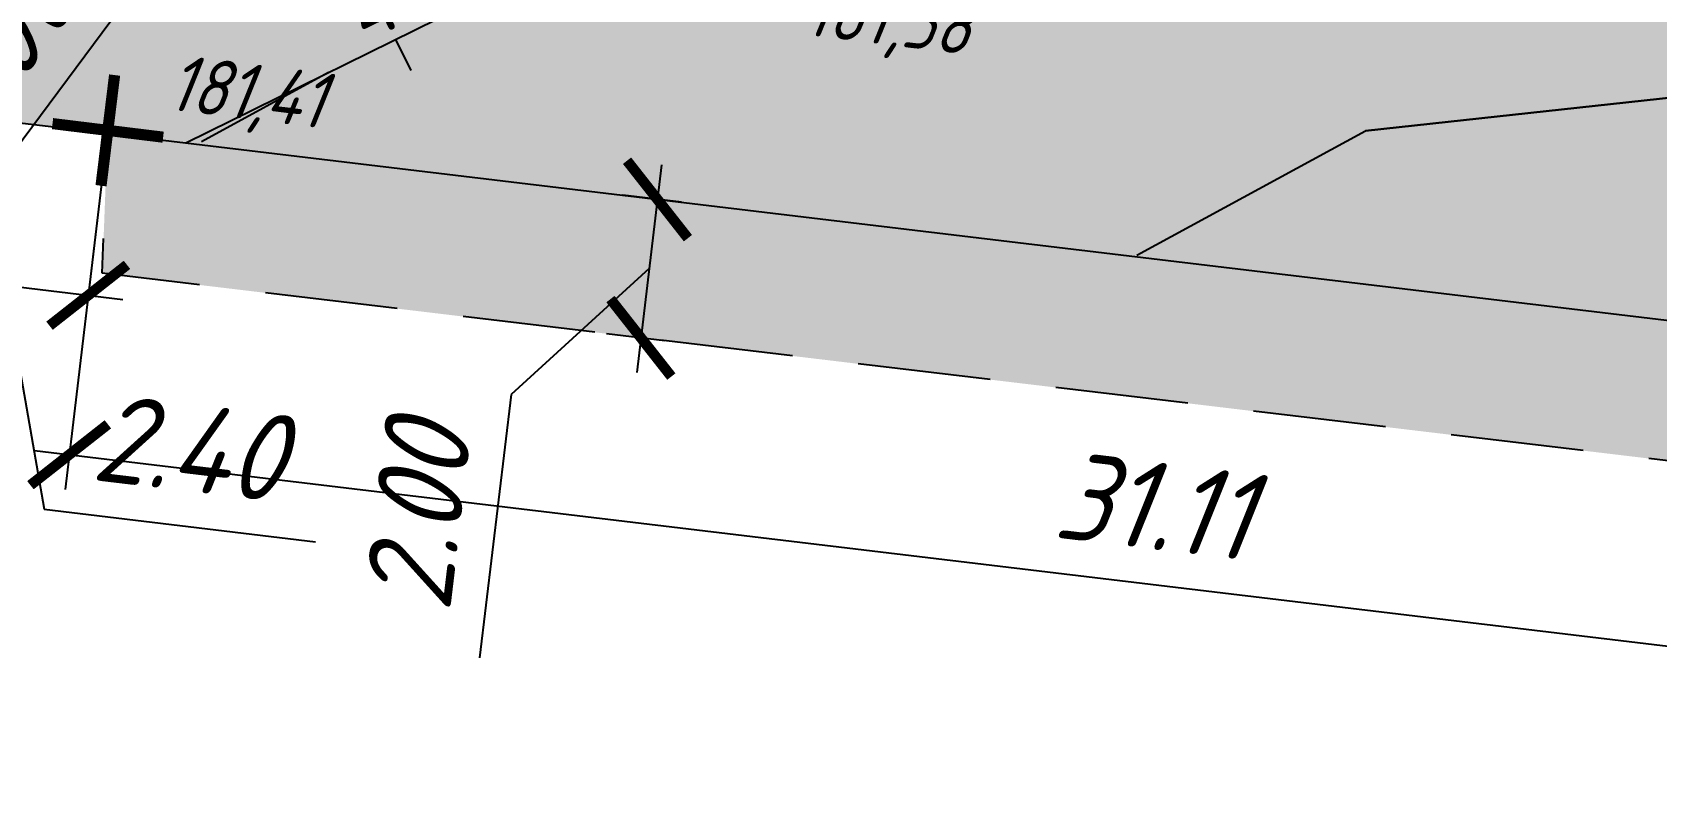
# Model space of a CAD drawing. Extents: x 8646 to 18206, y -17605 to -192.
# Drawn here: x 9180.32 to 9203.63, y -8813.71 to -8802.96 of the extents above; entities that cross this region are included whole.
import ezdxf
from ezdxf.enums import TextEntityAlignment as Align

# ---------------------------------------------------------------- set-up
doc = ezdxf.new("R2010")
doc.units = 0
doc.linetypes.add('ШТРИХОВАЯ2', pattern=[9.524999999999999, 6.35, -3.175])
doc.layers.get('0').update_dxf_attribs({"linetype": 'CONTINUOUS'})
doc.layers.get('DEFPOINTS').update_dxf_attribs({"linetype": 'CONTINUOUS'})
for name, color, linetype in [('_ГП_ВЕРТИКАЛКА', 1, 'CONTINUOUS'), ('ДВ_ГП_П_БОРТ_БР100_30_15', 140, 'CONTINUOUS'), ('ДВ_ГП_П_ГАЗОН_РУЛОННЫЙ', 9, 'CONTINUOUS'), ('ДВ_ГП_П_ГРАНИЦА_РАБОТ', 230, 'ШТРИХОВАЯ2'), ('ДВ_ГП_П_ОФР_РАЗМЕРЫ_ОСН', 242, 'CONTINUOUS'), ('ДВ_ПП_ДО_ТИП2_РЕМОНТ_ПОКРЫ', 31, 'CONTINUOUS'), ('ДВ_ПП_ДО_ТИП5_ЗАМЕНА_ПОКРЫ', 41, 'CONTINUOUS')]:
    doc.layers.add(name, color=color, linetype=linetype)
doc.styles.add('SMPLX_1_0', font='simplex8.shx', dxfattribs={"width": 0.8, "oblique": 15})
doc.styles.add('СПДС', font='isocpeur.ttf', dxfattribs={"width": 0.9, "oblique": 15})
doc.styles.add('ТВЕРЬУНИВЕРСАЛПРОЕКТ', font='isocpeur.ttf')
doc.dimstyles.new('ДЕЛОВОЙ_ВЕКТОР', dxfattribs={"dimtxt": 1.25, "dimasz": 1, "dimexe": 0.5, "dimexo": 0, "dimgap": 0.5, "dimtad": 1, "dimzin": 1, "dimtxsty": 'СПДС', "dimblk": 'ARCHTICK', "dimcen": 0, "dimdle": 0.5, "dimclrd": 256, "dimclre": 256, "dimclrt": 256, "dimazin": 3, "dimtfac": 1, "dimtmove": 0, "dimatfit": 3, "dimtolj": 1, "dimtzin": 9})
doc.dimstyles.new('ДЕЛОВОЙ_ВЕКТОР$4', dxfattribs={"dimtxt": 1.25, "dimasz": 1, "dimexe": 0.5, "dimexo": 0, "dimgap": 0.5, "dimtad": 1, "dimzin": 1, "dimtxsty": 'СПДС', "dimblk1": 'ARCHTICK', "dimsah": 1, "dimcen": 0, "dimdle": 0.5, "dimclrd": 256, "dimclre": 256, "dimclrt": 256, "dimazin": 3, "dimtfac": 1, "dimtmove": 0, "dimatfit": 3, "dimtolj": 1, "dimtzin": 9})

# ---------------------------------------------------------------- blocks, each defined once
blk = doc.blocks.new('_ARCHTICK')
at = {"color": 0, "linetype": 'BYBLOCK', "const_width": 0.15}
blk.add_lwpolyline([(-0.5, -0.5), (0.5, 0.5)], dxfattribs=at)
blk = doc.blocks.new('*D674')
at = {"layer": 'DEFPOINTS', "color": 0}
for p in [(9183.555627643165, -8799.949759381798), (9182.959102214429, -8800.752353558742)]:
    blk.add_point(p, dxfattribs=at)
at = {"layer": 'ДВ_ГП_П_ОФР_РАЗМЕРЫ_ОСН'}
for p in [(9183.555627643165, -8799.949759381798), (9179.09067269407, -8805.95712582392)]:
    blk.add_line(p, (9182.959102214429, -8800.752353558742), dxfattribs=at)
at = {"layer": 'ДВ_ГП_П_ОФР_РАЗМЕРЫ_ОСН', "rotation": 53.37854698206729}
blk.add_blockref('_ARCHTICK', (9182.959102214429, -8800.752353558742), dxfattribs=at)
at = {"layer": 'ДВ_ГП_П_ОФР_РАЗМЕРЫ_ОСН', "insert": (9179.525443576447, -8803.486242760946), "char_height": 1.25, "attachment_point": 5, "rotation": 53.378546982067284, "style": 'СПДС'}
blk.add_mtext('\\A1;R1.00', dxfattribs=at)
blk = doc.blocks.new('M_POINT_04')
at = {"color": 0, "const_width": 0.2}
for points in [[(0, 1), (0, -1)], [(-1, 0), (1, 0)]]:
    blk.add_lwpolyline(points, dxfattribs=at)
at = {"color": 0, "linetype": 'BYBLOCK'}
blk.add_point((0, 0), dxfattribs=at)
at = {"color": 0, "linetype": 'BYBLOCK', "style": 'SMPLX_1_0', "oblique": 15, "width": 0.8}
for tag, p in [('NORTH', (0.9999999999999999, 3.5)), ('EAST', (1, 2)), ('ELEVATION', (1, 0.4999999999999999)), ('DESCRIPTION', (1, -1))]:
    blk.add_attdef(tag, p, '', height=1, dxfattribs=at)
for tag, p in [('Z', (-0.9999999999999998, 2)), ('NUMBER', (-0.9999999999999999, 0.5000000000000001)), ('CODE1', (-1, -0.9999999999999999)), ('CODE2', (-1, -2.5)), ('CODE3', (-0.9999999999999998, -4))]:
    blk.add_attdef(tag, text='', height=1, dxfattribs=at).set_placement(p, align=Align.RIGHT)
blk = doc.blocks.new('*U684')
at = {"color": 0, "linetype": 'CONTINUOUS'}
blk.add_lwpolyline([(0, 0), (0.4162539275694954, 0.2770066204677598)], dxfattribs=at)
at = {"color": 0, "linetype": 'CONTINUOUS', "style": 'ТВЕРЬУНИВЕРСАЛПРОЕКТ', "flags": 4}
blk.add_attdef('ГОРИЗОНТАЛЬ', (0.1121774511884177, -0.430393223429204), '', height=0.8999999999999995, rotation=123.642776133255, dxfattribs=at)
blk = doc.blocks.new('*D709')
at = {"layer": 'DEFPOINTS', "color": 0}
for p in [(9189.63348857824, -8805.397586928668), (9189.053016760336, -8807.342560526957), (9189.395711414605, -8807.38359014968)]:
    blk.add_point(p, dxfattribs=at)
at = {"layer": 'ДВ_ГП_П_ОФР_РАЗМЕРЫ_ОСН'}
for p, q in [((9189.350232666726, -8804.860102840905), (9188.993578017578, -8807.839014991998)), ((9189.63348857824, -8805.397586928668), (9188.794339458927, -8805.297118563187)), ((9189.171905342151, -8806.349558916452), (9187.189008316202, -8808.154084248603)), ((9189.395711414605, -8807.38359014968), (9188.556562295294, -8807.2831217842)), ((9187.189008316202, -8808.154084248603), (9186.736092646232, -8811.937004213105))]:
    blk.add_line(p, q, dxfattribs=at)
for p, rotation in [((9189.290793923969, -8805.356557305946), 83.17267648286408), ((9189.053016760336, -8807.342560526957), 263.1726764828641)]:
    blk.add_blockref('_ARCHTICK', p, dxfattribs=dict(at, rotation=rotation))
at = {"layer": 'ДВ_ГП_П_ОФР_РАЗМЕРЫ_ОСН', "insert": (9185.845527934873, -8809.911807059647), "char_height": 1.25, "attachment_point": 5, "rotation": 83.17267648286403, "style": 'СПДС'}
blk.add_mtext('\\A1;2.00', dxfattribs=at)
blk = doc.blocks.new('*D749')
at = {"layer": 'DEFPOINTS', "color": 0}
for p in [(9179.016242812493, -8804.126333405959), (9181.397260591039, -8804.411424031663), (9181.11940249474, -8806.732037224638)]:
    blk.add_point(p, dxfattribs=at)
at = {"layer": 'ДВ_ГП_П_ОФР_РАЗМЕРЫ_ОСН'}
for p, q in [((9179.016242812493, -8804.126333405959), (9178.678941911236, -8806.943400577606)), ((9181.397260591039, -8804.411424031663), (9181.05995968978, -8807.228491203308)), ((9178.241930737524, -8806.387503793976), (9181.615856473412, -8806.791480029595)), ((9179.92889360547, -8806.589491911785), (9180.488227284488, -8809.803784537778)), ((9180.488227284488, -8809.803784537778), (9184.382845688117, -8810.270105792315))]:
    blk.add_line(p, q, dxfattribs=at)
for p, rotation in [((9178.738384716195, -8806.446946598935), 173.1722076643644), ((9181.11940249474, -8806.732037224638), 353.1722076643644)]:
    blk.add_blockref('_ARCHTICK', p, dxfattribs=dict(at, rotation=rotation))
at = {"layer": 'ДВ_ГП_П_ОФР_РАЗМЕРЫ_ОСН', "insert": (9182.569282797458, -8808.919923713036), "char_height": 1.25, "attachment_point": 5, "rotation": 353.1722076643644, "style": 'СПДС'}
blk.add_mtext('\\A1;2.40', dxfattribs=at)
blk = doc.blocks.new('*D750')
at = {"layer": 'DEFPOINTS', "color": 0}
for p in [(9181.397260591039, -8804.411424031687), (9212.287000000139, -8808.110000000652), (9211.735071177995, -8812.719595053308)]:
    blk.add_point(p, dxfattribs=at)
at = {"layer": 'ДВ_ГП_П_ОФР_РАЗМЕРЫ_ОСН'}
for p, q in [((9181.397260591039, -8804.411424031687), (9180.785888963926, -8809.51747306301)), ((9212.287000000139, -8808.110000000652), (9211.675628373026, -8813.216049031977)), ((9180.348877790224, -8808.961576279373), (9212.231525156665, -8812.779037858276))]:
    blk.add_line(p, q, dxfattribs=at)
for p, rotation in [((9180.845331768895, -8809.02101908434), 173.1722076632288), ((9211.735071177995, -8812.719595053308), 353.1722076632288)]:
    blk.add_blockref('_ARCHTICK', p, dxfattribs=dict(at, rotation=rotation))
at = {"layer": 'ДВ_ГП_П_ОФР_РАЗМЕРЫ_ОСН', "insert": (9196.423947784622, -8809.753285616816), "char_height": 1.25, "attachment_point": 5, "rotation": 353.1722076632288, "style": 'СПДС'}
blk.add_mtext('\\A1;31.11', dxfattribs=at)

msp = doc.modelspace()

# ---------------------------------------------------------------- hatches: boundary and pattern name
at = {"layer": 'ДВ_ГП_П_ГАЗОН_РУЛОННЫЙ'}
h = msp.add_hatch(color=256, dxfattribs=at)
h.dxf.hatch_style = 1
edge = h.paths.add_edge_path()
edge.add_arc((-116300.3808593974, 919442.4536245302), 936604.3449646322, 277.68368648986274, 277.6842830747062, ccw=False)
edge.add_line((8927.387862699677, -8752.410047701514), (8924.665748643634, -8757.034159042374))
edge.add_arc((8927.251050617871, -8758.556070243112), 3.000000000154401, 149.5156009076617, 162.3199063845557)
edge.add_line((8924.392749454062, -8757.644964070434), (8925.954885322488, -8765.073787978028))
edge.add_line((8925.954885322488, -8765.073787978028), (8927.19582026329, -8770.516707172967))
edge.add_line((8927.19582026329, -8770.516707172967), (8927.526226148568, -8770.47472422155))
edge.add_line((8927.526226148568, -8770.47472422155), (8928.516085729116, -8770.348947930843))
edge.add_line((8928.516085729116, -8770.348947930843), (8941.885651642086, -8767.571764256465))
edge.add_line((8941.885651642086, -8767.571764256465), (8941.732982341226, -8767.051640312438))
edge.add_line((8941.732982341226, -8767.051640312438), (8937.05256406503, -8751.106079549878))
h = msp.add_hatch(color=256, dxfattribs=at)
h.dxf.hatch_style = 1
h.paths.add_polyline_path([(9181.397260591037, -8804.411424031663), (9181.32038217626, -8806.416759451029), (9212.717302795061, -8810.175802061103), (9212.287, -8808.11)])
at = {"layer": 'ДВ_ПП_ДО_ТИП2_РЕМОНТ_ПОКРЫ'}
h = msp.add_hatch(color=256, dxfattribs=at)
h.dxf.hatch_style = 1
edge = h.paths.add_edge_path()
edge.add_line((9202.720970000304, -8797.601349986266), (9202.099502777219, -8794.68427258216))
edge.add_line((9202.099502777219, -8794.68427258216), (9197.138273142711, -8795.804685234421))
edge.add_arc((9191.138447369109, -8795.85040925883), 5.999999999999338, -14.781806766110094, 0.4366364964807872, ccw=False)
edge.add_arc((9191.138447369121, -8795.85040925883), 5.999999999987334, 329.8439699211655, 345.2181932338588, ccw=False)
edge.add_arc((9191.138447369114, -8795.85040925884), 5.999999999988771, 262.9421466249227, 329.8439699212755, ccw=False)
edge.add_line((9190.401218449524, -8801.804944800759), (9183.432756156568, -8800.942181972117))
edge.add_arc((9183.555627643167, -8799.949759381792), 1.000000000003323, 191.6845010653374, 262.94214662490725, ccw=False)
edge.add_line((9182.576350012898, -8800.152281782677), (9181.43568360476, -8794.419505550568))
edge.add_line((9181.43568360476, -8794.419505550568), (9166.146518641564, -8796.125025413943))
edge.add_line((9166.146518641564, -8796.125025413943), (9166.72198011107, -8798.873226755932))
edge.add_line((9166.72198011107, -8798.873226755932), (9167.799108147306, -8802.783252321431))
edge.add_line((9167.799108147306, -8802.783252321431), (9170.258453853536, -8803.077721523856))
edge.add_line((9170.258453853536, -8803.077721523856), (9179.016242812491, -8804.12633340596))
edge.add_line((9179.016242812491, -8804.12633340596), (9181.397260591037, -8804.411424031663))
edge.add_line((9181.397260591037, -8804.411424031663), (9212.251124351911, -8808.105704437383))
edge.add_line((9212.251124351911, -8808.105704437383), (9209.779139988404, -8796.070239997558))
edge.add_line((9209.779139988404, -8796.070239997558), (9202.720970000304, -8797.601349986266))
at = {"layer": 'ДВ_ПП_ДО_ТИП5_ЗАМЕНА_ПОКРЫ'}
h = msp.add_hatch(color=256, dxfattribs=at)
h.dxf.hatch_style = 1
edge = h.paths.add_edge_path()
edge.add_line((9016.488677068974, -8742.62169371712), (9018.87191848438, -8742.119585177556))
edge.add_line((9018.87191848438, -8742.119585177556), (9025.970231954674, -8740.62852697525))
edge.add_line((9025.970231954674, -8740.62852697525), (9038.494256545851, -8737.998499535552))
edge.add_line((9038.494256545851, -8737.998499535552), (9038.617009716145, -8738.582876864042))
edge.add_line((9038.617009716145, -8738.582876864042), (9041.443374492923, -8737.989176150753))
edge.add_line((9041.443374492923, -8737.989176150753), (9041.245549083302, -8737.008906922772))
edge.add_line((9041.245549083302, -8737.008906922772), (9039.390080124438, -8737.398663140164))
edge.add_line((9039.390080124438, -8737.398663140164), (9039.267177129383, -8736.813572557632))
edge.add_line((9039.267177129383, -8736.813572557632), (9024.786018250017, -8739.855456800924))
edge.add_line((9024.786018250017, -8739.855456800924), (9024.908921262195, -8740.440547379858))
edge.add_line((9024.908921262195, -8740.440547379858), (9019.764999999948, -8741.507999999874))
edge.add_line((9019.764999999948, -8741.507999999874), (9019.644355874754, -8740.935504578305))
edge.add_line((9019.644355874754, -8740.935504578305), (9004.994097018292, -8744.012909481975))
edge.add_line((9004.994097018292, -8744.012909481975), (9005.11699999995, -8744.597999999874))
edge.add_line((9005.11699999995, -8744.597999999874), (9000.037660206865, -8745.653058290227))
edge.add_line((9000.037660206865, -8745.653058290227), (8999.917150934183, -8745.079363167457))
edge.add_line((8999.917150934183, -8745.079363167457), (8985.32570491648, -8748.14441370879))
edge.add_line((8985.32570491648, -8748.14441370879), (8985.457899990794, -8748.77374001269))
edge.add_line((8985.457899990794, -8748.77374001269), (8980.35999999995, -8749.788999999873))
edge.add_line((8980.35999999995, -8749.788999999873), (8980.238989571515, -8749.212919114438))
edge.add_line((8980.238989571515, -8749.212919114438), (8965.700962709181, -8752.266748892976))
edge.add_line((8965.700962709181, -8752.266748892976), (8965.82599999995, -8752.861999999877))
edge.add_line((8965.82599999995, -8752.861999999877), (8960.71037679863, -8753.948707527688))
edge.add_line((8960.71037679863, -8753.948707527688), (8960.581521774906, -8753.342128726952))
edge.add_line((8960.581521774906, -8753.342128726952), (8941.082064058302, -8757.438146946497))
edge.add_line((8941.082064058302, -8757.438146946497), (8940.374671051495, -8754.076108523423))
edge.add_line((8940.374671051495, -8754.076108523423), (8941.92842406614, -8753.749730129948))
edge.add_line((8941.92842406614, -8753.749730129948), (8941.254022931418, -8750.539183878107))
edge.add_arc((-116300.3809021083, 919442.4538186744), 936604.3451627444, 277.6842830757075, 277.68454242455965, ccw=False)
edge.add_line((8937.052564065814, -8751.106079550183), (8941.732982341175, -8767.051640312311))
edge.add_line((8941.732982341175, -8767.051640312311), (8941.885651642086, -8767.571764256465))
edge.add_line((8941.885651642086, -8767.571764256465), (8943.359095209436, -8767.26569422794))
edge.add_line((8943.359095209436, -8767.26569422794), (8943.229202285907, -8766.823166363394))
edge.add_line((8943.229202285907, -8766.823166363394), (8940.792265022788, -8758.520846161158))
edge.add_line((8940.792265022788, -8758.520846161158), (8959.810670175179, -8754.525876366279))
edge.add_line((8959.810670175179, -8754.525876366279), (8966.885176431932, -8753.039819329953))
edge.add_line((8966.885176431932, -8753.039819329953), (8979.465919224114, -8750.397133185561))
edge.add_line((8979.465919224114, -8750.397133185561), (8986.509918659076, -8748.91748413748))
edge.add_line((8986.509918659076, -8748.91748413748), (8999.144080497892, -8746.263576873022))
edge.add_line((8999.144080497892, -8746.263576873022), (9006.178310745261, -8744.785979903449))
edge.add_line((9006.178310745261, -8744.785979903449), (9013.83050409704, -8743.178574961632))
edge.add_line((9013.83050409704, -8743.178574961632), (9015.664307982664, -8751.20456041233))
edge.add_line((9015.664307982664, -8751.20456041233), (9015.894013442068, -8752.209909288167))
edge.add_line((9015.894013442068, -8752.209909288167), (9018.532761445676, -8751.650297290349))
edge.add_line((9018.532761445676, -8751.650297290349), (9018.31585259381, -8750.692223319855))
edge.add_line((9018.31585259381, -8750.692223319855), (9016.488677068974, -8742.62169371712))

# ---------------------------------------------------------------- linework, layer by layer
at = {"layer": '_ГП_ВЕРТИКАЛКА'}
for p, q in [((9182.520595422267, -8804.545926273853), (9188.540019670416, -8801.573325843261)), ((9199.454225567859, -8804.369655483837), (9211.241703680378, -8803.091730733975)), ((9208.035444444562, -8803.439333333346), (9199.454225567859, -8804.369655483837)), ((9184.566547546803, -8803.53556416684), (9182.743200013145, -8804.528113056615)), ((9196.172200007266, -8806.156243485437), (9199.454225567859, -8804.369655483837))]:
    msp.add_line(p, q, dxfattribs=at)
at = {"layer": 'ДВ_ГП_П_БОРТ_БР100_30_15'}
msp.add_lwpolyline([(9181.397260591037, -8804.411424031663), (9212.287, -8808.11)], dxfattribs=at)
at = {"layer": 'ДВ_ГП_П_ГРАНИЦА_РАБОТ', "ltscale": 0.3, "flags": 128}
msp.add_lwpolyline([(9268.820214064319, -8923.046645439708), (9267.965836163576, -8923.816975350448), (9267.420382793665, -8921.33893121128), (9266.54810823545, -8921.530931470415), (9265.888, -8918.532), (9259.233680593934, -8919.996884111344), (9258.508695364239, -8916.701347773676), (9256.56100208735, -8917.129820917806), (9256.221006943642, -8915.584318577177), (9255.049000012343, -8915.841999997287), (9255.59092077395, -8918.306274361403), (9253.372509994813, -8918.776970000305), (9253.899051723696, -8921.170449700003), (9239.57507788324, -8924.32158128605), (9238.89317464728, -8921.221881175825), (9236.71035723288, -8921.70207935853), (9236.447661121056, -8920.507952171067), (9235.373349986266, -8920.744289986877), (9235.795481475125, -8922.663155879583), (9233.70292709128, -8923.123497116001), (9234.22539497055, -8925.498458357495), (9220.027501663259, -8928.621853755303), (9219.506340006716, -8926.252830011903), (9219.281000000807, -8924.725000005468), (9218.192772637107, -8924.885502914518), (9218.429383373516, -8926.48974977874), (9214.158257637257, -8927.429354930266), (9214.679419293803, -8929.798378704185), (9200.298834767127, -8932.961964343132), (9199.805056987492, -8930.717418460472), (9194.49431, -8931.88573), (9194.988087783611, -8934.130275900714), (9180.793086062196, -8937.253035157322), (9179.381550005106, -8931.454569996244), (9178.219779473253, -8931.755051698356), (9178.865692129277, -8934.076984282967), (9176.655430010162, -8934.563220006976), (9176.908922082745, -8935.715508697127), (9174.936568681906, -8936.149406872768), (9175.438494733708, -8938.430992026255), (9161.05332057177, -8941.595587334275), (9159.977, -8936.703), (9158.807660878325, -8936.973894985807), (9159.298609088411, -8939.06552723777), (9157.16, -8939.536), (9157.258806931937, -8939.985142682008), (9155.223, -8940.433), (9155.73608844264, -8942.76532557146), (9141.513471877193, -8945.894159825435), (9140.998, -8943.551), (9135.688793585658, -8944.718972622068), (9136.204265449995, -8947.062132450332), (9121.790950026782, -8950.23291857979), (9121.280689992982, -8947.913449995423), (9116.077, -8949.105), (9116.5774418775, -8951.379838557084), (9111.6721396527, -8952.458956297494), (9111.435, -8951.381), (9107.935, -8952.035), (9108.196473205673, -8953.223568281031), (9102.1982616657, -8954.54311526841), (9100.703289991625, -8947.361079991406), (9099.5271109653, -8947.598993682668), (9100.112057617634, -8950.6451674491), (9098.089999972992, -8951.090000005943), (9098.479966581512, -8952.862655564837), (9096.398170049133, -8953.320630115666), (9096.92243172446, -8955.70374545835), (9082.623669240395, -8958.849331003754), (9081.318780036507, -8952.861545947886), (9080.145749076815, -8953.114527146216), (9080.76458386314, -8955.98395921502), (9078.649999999854, -8956.440000000033), (9078.817323587757, -8957.200596179084), (9076.752180532058, -8957.654907135573), (9077.273849787896, -8960.02623810541), (9068.882519710221, -8961.872247312971), (9068.622469985046, -8960.690149998474), (9067.425850181164, -8960.9503801681), (9067.683683660825, -8962.135979241071), (9062.978414947136, -8963.17109164324), (9062.19767464217, -8959.622111758781), (9060.125037324138, -8960.078071352274), (9059.331736167485, -8957.239641163365), (9058.239950067184, -8957.506819988006), (9059.223307931761, -8961.525164067507), (9057.108335703604, -8961.990436933507), (9057.627050635561, -8964.348338657715), (9043.388991048914, -8967.480570181135), (9042.141541026094, -8961.810086720705), (9041.165924985504, -8962.012860011597), (9041.475596805287, -8964.549369680237), (9039.359, -8965.015), (9039.534977355266, -8965.814933286538), (9037.477333899657, -8966.267594372517), (9038.004750205999, -8968.665049653617), (9023.714687246314, -8971.80872145757), (9022.55517884958, -8966.839422320661), (9021.453404660682, -8967.114926569), (9021.934719263487, -8969.30281887155), (9019.439750861544, -8969.85168718889), (9016.357903301261, -8954.630782183427), (9014.737564488938, -8946.627122928756), (9019.970875130928, -8945.689605806785), (9019.385500000504, -8941.979145724967), (9018.45006609933, -8942.146110056374), (9017.28206236461, -8936.35609154265), (9012.819643158795, -8937.153088633975), (9012.45170666257, -8935.334719657221), (9021.634105566656, -8933.323784876273), (9020.57244059624, -8928.02867920583), (9020.572440596086, -8928.028679205061), (9021.527866789515, -8927.83711692458), (9021.905200040625, -8929.719084871791), (9023.357000000002, -8929.428), (9022.979666748895, -8927.546032052796), (9038.785366735026, -8924.377000310988), (9039.12, -8926.046), (9040.574, -8925.717), (9040.246562142165, -8924.083887754148), (9050.261, -8922.076000000001), (9047.419391235064, -8907.19306326398), (9048.314628053988, -8907.022146692727), (9047.911960130834, -8905.10665668122), (9047.02674258648, -8905.292744161701), (9046.598560014649, -8904.991280007325), (9044.910724564088, -8905.346091147772), (9040.568, -8884.611), (9019.85972914246, -8885.226254371706), (9019.856388427384, -8885.113850162172), (9019.597, -8883.873), (9018.439162836487, -8884.11503531592), (9017.987, -8881.952), (9014.995891002765, -8882.577264099236), (9015.70744225898, -8885.981149540698), (9012.637417554246, -8886.622910245063), (9011.117, -8878.844000000001), (9009.69591984369, -8878.994094243477), (9009.247389996033, -8879.041500015259), (9009.667, -8881.463), (9005.898119985435, -8887.402860024711), (9005.68245001025, -8888.528160026228), (9005.929, -8892.651), (9009.376318427763, -8909.47165974505), (9007.306540286543, -8909.9205213938), (9001.936831958534, -8911.089234120212), (9003.562939290241, -8918.143061011011), (8996.214396633828, -8919.835093010173), (8996.554, -8921.31), (8993.436001823175, -8922.01708988815), (8991.978323914938, -8922.362581238083), (8986.66, -8923.586000000001), (8986.320863248891, -8922.113119532545), (8963.473881405951, -8927.373730536658), (8959.5666511124, -8909.581238959929), (8961.728082956053, -8909.077351179458), (8960.633430005799, -8903.455959990233), (8958.331607409895, -8903.92202993866), (8955.300376720481, -8889.814241157264), (8957.42057689631, -8889.348694212184), (8956.206904995879, -8883.818224982451), (8954.143452502889, -8884.199116517912), (8952.853705034617, -8877.84169079639), (8953.971199987793, -8877.611670003356), (8953.361670003356, -8875.139409985655), (8952.32894982757, -8875.361648304697), (8952.046201527728, -8874.02520695056), (8945.065752745939, -8875.502046971025), (8944.699154557384, -8873.848189725439), (8941.770246653054, -8874.49741887447), (8941.553836936708, -8873.521116239694), (8940.086564393583, -8873.737525956038), (8938.818630059215, -8867.535535584417), (8933.588274200658, -8858.363292726313), (8908.272340979365, -8863.886679265946), (8890.21389255419, -8867.683323740795), (8868.223766411813, -8766.298574277398), (8880.504, -8765.823, 4.4137307367e-06), (8879.83020981583, -8758.826178784906, 4.4137307367e-06), (8877.44050677482, -8748.756996133374, 4.4137307367e-06), (8908.505155082341, -8741.670191887244, 4.4137307367e-06), (8911.146512918785, -8753.203326528292, 4.4137307367e-06), (8924.866827646445, -8752.750170634128, 4.4137307367e-06), (8941.254022931083, -8750.539183878034), (8941.928424066191, -8753.749730130074), (8940.374671051546, -8754.076108523548), (8941.082064058353, -8757.438146946624), (8960.581521774957, -8753.34212872708), (8960.710376798681, -8753.948707527816), (8965.826000000001, -8752.862000000005), (8965.700962709232, -8752.266748893104), (8980.238989571566, -8749.212919114563), (8980.36, -8749.789), (8985.457899990844, -8748.773740012817), (8985.325704916531, -8748.144413708915), (8999.917150934234, -8745.079363167582), (9000.037660206915, -8745.653058290352), (9005.117, -8744.598), (9004.994097018343, -8744.0129094821), (9019.644355874805, -8740.935504578432), (9019.765, -8741.508), (9024.908921262246, -8740.440547379985), (9024.786018250068, -8739.855456801051), (9039.267177129434, -8736.81357255776), (9039.39008012449, -8737.39866314029), (9041.245549083353, -8737.0089069229), (9046.841503282081, -8764.738113765916), (9054.558850652154, -8763.7816726713), (9096.27114945851, -8764.533641190781), (9111.205071783415, -8761.260301241438), (9143.347005624008, -8755.734360763829), (9143.713454664754, -8757.412497238076), (9142.176699389553, -8757.745561343027), (9143.023956860781, -8761.654801022909), (9144.566287848247, -8761.318007359221), (9145.264084685325, -8764.53763673937), (9141.237169988099, -8765.515149998475), (9142.661450148014, -8772.156043031098), (9146.75714374218, -8771.350930784021), (9148.824674821453, -8780.81909448228), (9147.37426488607, -8781.116802840943), (9148.229, -8785.281), (9149.731655026855, -8784.97256791417), (9149.856, -8785.542), (9156.51802542192, -8784.075122348706), (9156.264295631325, -8782.936261654519), (9164.88088, -8781.01655), (9163.363295138552, -8773.841255454772), (9163.534100006083, -8773.805129985692), (9167.5902, -8793.243), (9175.134881073118, -8791.565558003696), (9188.245440000002, -8788.650630000002), (9189.499, -8794.488), (9195.376866756187, -8793.276712027346), (9195.978, -8796.011), (9197.260370006408, -8795.721209997866), (9197.045851665556, -8794.800373793558), (9201.89111902219, -8793.706149327068), (9202.720970000304, -8797.601349986266), (9209.779139988404, -8796.070239997558), (9212.717302795061, -8810.175802061103), (9181.32038217626, -8806.416759451029), (9181.397260591037, -8804.411424031663), (9179.016242812491, -8804.12633340596), (9178.9369631582, -8806.131401096964), (9169.470698348516, -8805.029821277933), (9170.258453853536, -8803.077721523856), (9167.77898505523, -8802.775206089147), (9167.030350405148, -8804.705864331621), (9157.398288088396, -8803.552651470553, 0.4140074087064732), (9152.862361587808, -8806.932986475367), (9150.340854235841, -8824.182816390377), (9148.367725773462, -8823.84465189419), (9147.882936024922, -8827.159415553751), (9149.869662509003, -8827.409753156768), (9147.406830126678, -8844.261044496227, 0.4619091024861741), (9148.245933900025, -8845.553329319673), (9197.58246439522, -8851.825088911419), (9223.058077662892, -8852.22479097998), (9223.637192064127, -8847.917443188117), (9228.668821538453, -8848.593935830704), (9228.57, -8849.58957009648), (9236.774295272531, -8850.673561140064), (9236.905281803227, -8849.682176992128), (9242.839166440333, -8850.466190902143), (9243.115683634225, -8851.511416438647), (9244.79596289173, -8851.733423166306), (9244.561022050653, -8850.693690901231), (9259.011974077652, -8852.603021482297), (9258.80038674834, -8854.261160853064), (9260.575907561231, -8854.495523120286), (9261.567308250807, -8854.626384393017), (9261.173384918966, -8857.610734572974), (9260.201082875603, -8857.335182585928), (9259.967, -8859.109), (9258.685293332095, -8885.015823393054), (9268.182035380414, -8920.147341787693)], format="xyb", close=True, dxfattribs=at)

# ---------------------------------------------------------------- block references
at = {"layer": '_ГП_ВЕРТИКАЛКА'}
ref = msp.add_blockref('M_POINT_04', (9190.899042612955, -8801.876092473049), dxfattribs=dict(at, xscale=0.8, yscale=0.8, zscale=0.8, rotation=353))
ref.add_attrib('ELEVATION', '181,38', (9191.383990549384, -8802.993495845725), dxfattribs={"layer": '0', "color": 0, "linetype": 'BYBLOCK', "height": 0.8000000000000002, "rotation": 352.9999999999944, "style": 'SMPLX_1_0', "oblique": 15.00000000000003, "width": 0.8})
at = {"layer": '_ГП_ВЕРТИКАЛКА', "linetype": 'CONTINUOUS', "rotation": 262.638981127328}
msp.add_blockref('*U684', (9185.530307546342, -8803.059626058557), dxfattribs=at).add_auto_attribs({'ГОРИЗОНТАЛЬ': '40'})
at = {"layer": '_ГП_ВЕРТИКАЛКА', "xscale": 0.8, "yscale": 0.8, "zscale": 0.8, "rotation": 353}
msp.add_blockref('M_POINT_04', (9181.400300013735, -8804.365300013735), dxfattribs=at).add_auto_attribs({'ELEVATION': '181,41'})

# ---------------------------------------------------------------- dimensions: what is measured, and where the dimension line sits
at = {"layer": 'ДВ_ГП_П_ОФР_РАЗМЕРЫ_ОСН'}
dim = msp.add_radius_dim(center=(9183.555627643165, -8799.949759381798), mpoint=(9182.959102214429, -8800.752353558742), dimstyle='ДЕЛОВОЙ_ВЕКТОР$4', override={"dimblk": 'ARCHTICK', "dimsah": 0, "dimtmove": 1, "dimtfillclr": 0}, dxfattribs=at)
dim.commit()
dim.dimension.update_dxf_attribs({"geometry": '*D674', "text_midpoint": (9179.525443576447, -8803.486242760946)})
for p1, p2, distance, picture, middle in [((9179.016242812491, -8804.12633340596), (9181.397260591037, -8804.411424031663), -2.3371886344678274, '*D749', (9181.118427574316, -8808.746205890726)), ((9181.397260591037, -8804.411424031685), (9212.287000000137, -8808.110000000652), -4.642520002561318, '*D750', (9196.423947784622, -8809.753285616816))]:
    dim = msp.add_aligned_dim(p1=p1, p2=p2, distance=distance, dimstyle='ДЕЛОВОЙ_ВЕКТОР', dxfattribs=at)
    dim.commit()
    dim.dimension.update_dxf_attribs({"geometry": picture, "text_midpoint": middle})
dim = msp.add_linear_dim(base=(9189.053016760336, -8807.342560526957), p1=(9189.633488578238, -8805.397586928666), p2=(9189.395711414605, -8807.383590149679), angle=263.172676482864, dimstyle='ДЕЛОВОЙ_ВЕКТОР', dxfattribs=at)
dim.commit()
dim.dimension.update_dxf_attribs({"geometry": '*D709', "text_midpoint": (9187.129569573442, -8808.650538713642), "dimtype": 161})

doc.saveas('drawing.dxf')
